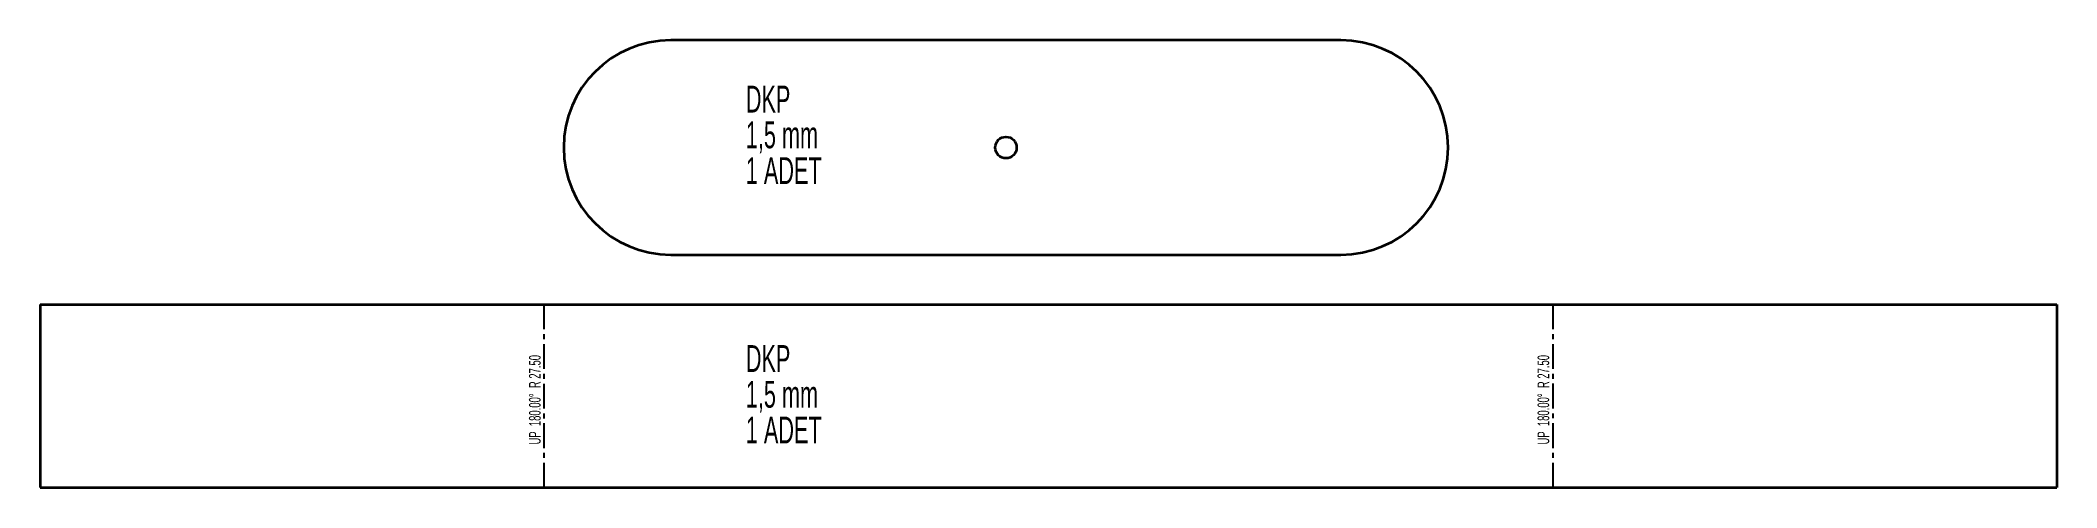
# Model space of a CAD drawing. Header units: millimetres. Extents: x -95 to 423, y 223 to 338.
import ezdxf

# ---------------------------------------------------------------- set-up
doc = ezdxf.new("R2010")
doc.units = ezdxf.units.MM
doc.linetypes.add('CENTER', pattern=[10.16, 6.35, -1.27, 1.27, -1.27])
doc.styles.add('SLDTEXTSTYLE0', font='TXT', dxfattribs={"width": 0.605})

msp = doc.modelspace()

# ---------------------------------------------------------------- linework, layer by layer
at = {"color": 7, "linetype": 'Continuous', "lineweight": 35}
for p, q in [((238.98, 338.19), (66.98, 338.19)), ((66.98, 283.19), (238.98, 283.19)), ((-94.85, 270.42), (422.68, 270.42)), ((-94.85, 270.42), (-94.85, 223.42)), ((422.68, 270.42), (422.68, 223.42)), ((-94.85, 223.42), (422.68, 223.42))]:
    msp.add_line(p, q, dxfattribs=at)
at = {"color": 7, "linetype": 'CENTER'}
for p, q in [((34.48, 223.42), (34.48, 270.42)), ((293.35, 270.42), (293.35, 223.42))]:
    msp.add_line(p, q, dxfattribs=at)
at = {"color": 7, "linetype": 'Continuous', "lineweight": 35}
msp.add_circle((152.98, 310.69), 2.75, dxfattribs=at)
for centre, start, end in [((66.98, 310.69), 90, 270), ((238.98, 310.69), 270, 90)]:
    msp.add_arc(centre, 27.5, start, end, dxfattribs=at)

# ---------------------------------------------------------------- texts
at = {"color": 7, "linetype": 'Continuous', "lineweight": 0, "char_height": 6.879, "attachment_point": 1, "style": 'SLDTEXTSTYLE0'}
for s, insert in [('DKP', (86.22, 326.55)), ('1,5 mm', (86.22, 317.38)), ('1 ADET', (86.22, 308.2)), ('DKP', (86.22, 259.99)), ('1,5 mm', (86.22, 250.82)), ('1 ADET', (86.22, 241.65))]:
    msp.add_mtext(s, dxfattribs=dict(at, insert=insert))
at = {"color": 7, "linetype": 'Continuous', "lineweight": 18, "char_height": 3, "attachment_point": 2, "rotation": 90, "style": 'SLDTEXTSTYLE0'}
for insert in [(30.57, 245.97), (289.43, 245.97)]:
    msp.add_mtext('UP  180.00°  R 27.50', dxfattribs=dict(at, insert=insert))

doc.saveas('drawing.dxf')
